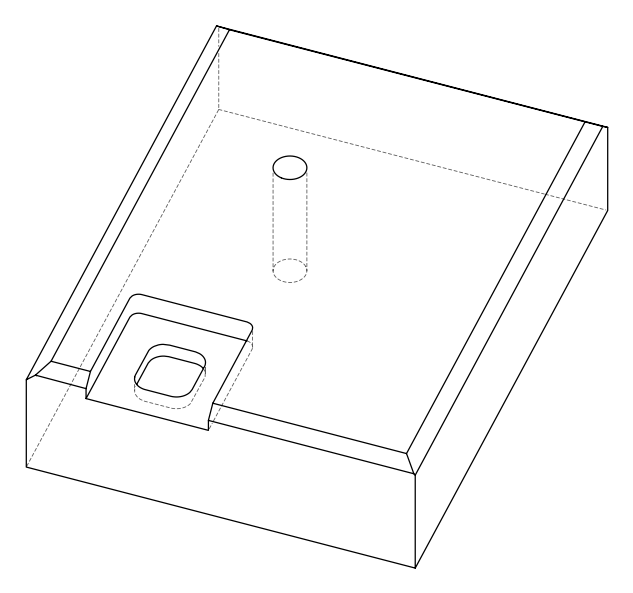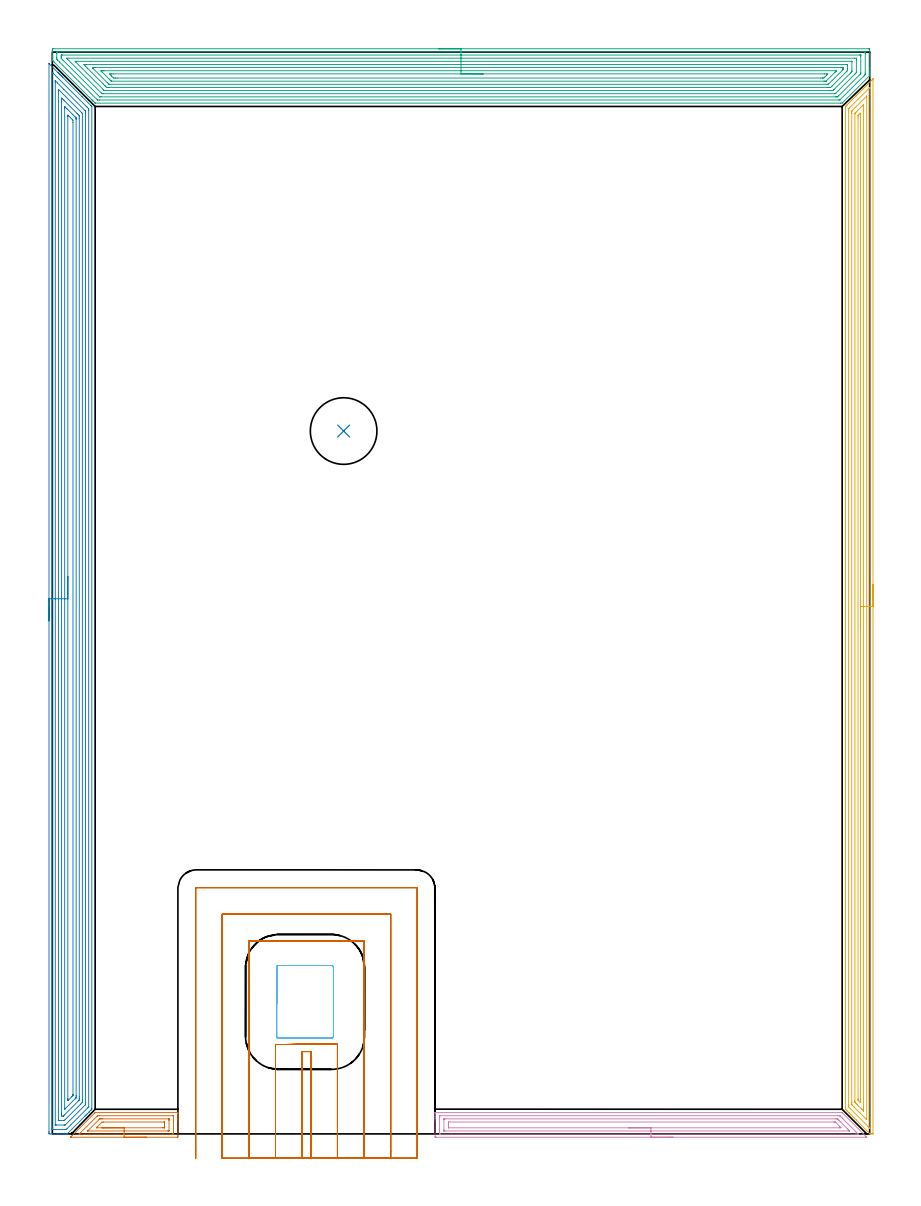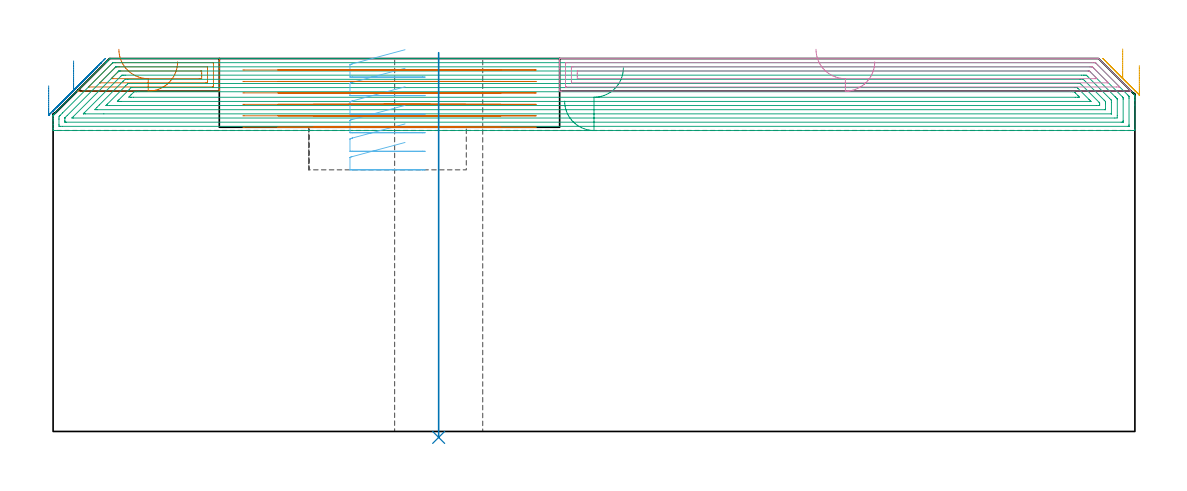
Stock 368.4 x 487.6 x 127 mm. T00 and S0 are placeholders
(PLAN: 8 operations, 3 tool changes, 101.3 min)
(1 AREA_MILL | FG_CHAMFER_SURFACE | UGT0205_001 | 1.65 min | 3718 mm3)
(2 AREA_MILL_1 | FG_CHAMFER_SURFACE_1 | UGT0205_001 | 26.67 min | 89667 mm3)
(3 AREA_MILL_2 | FG_CHAMFER_SURFACE_2 | UGT0205_001 | 26.14 min | 107588 mm3)
(4 AREA_MILL_3 | FG_CHAMFER_SURFACE_3 | UGT0205_001 | 6.33 min | 12395 mm3)
(5 AREA_MILL_4 | FG_CHAMFER_SURFACE_4 | UGT0205_001 | 18.8 min | 35399 mm3)
(6 MILL_RECTANGULAR_POCKET | POCKET_RECTANGULAR_STRAIGHT | UGT0201_006 | Follow Part, ap 7, ae 75% | 2.28 min | 116305 mm3)
(7 MILL_SLOT | SLOT_PARTIAL_RECTANGULAR | UGT0201_008 | Follow Part, ap 4, ae 75% | 18.86 min | 249462 mm3)
(8 INDEXABLE_INSERT_DRILL_THROUGH_HOLE_FROM_SOLID | STEP1HOLE | NXT0302_031 | 0.53 min | 89684 mm3)
(TOOL UGT0205_001 | Chamfer Mill 20 x 3 x 45 deg. | D20 FL50 Z2)
(TOOL UGT0201_006 | End Mill 28 mm | D28 FL25 Z2)
(TOOL UGT0201_008 | End Mill 16 mm | D16 FL32 Z4)
(TOOL NXT0302_031 | Index. Insert Drill 30mm [880-D3000L32-05] | D30 PA176 FL150 Z2)
(OP 1 AREA_MILL)
G17 G21 G94 G90
T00 M6
G54
G17 G0 G90 X42.4 Y-1.5 S1061 M3
G43 Z137. H0
Z125.9
G94 G1 X42.362 Z125.028 F250.
X42.248 Z124.164
X42.059 Z123.312
X41.797 Z122.48
X41.463 Z121.674
X41.06 Z120.9
X40.592 Z120.164
X40.06 Z119.472
X39.471 Z118.829
X38.828 Z118.24
X38.136 Z117.708
X37.4 Z117.24
X36.626 Z116.837
X35.82 Z116.503
X34.988 Z116.241
X34.136 Z116.052
X33.272 Z115.938
X32.4 Z115.9
X8.428 Y-1.499 Z115.901
X8.25 Y-1.496 Z115.904
X8.211 Y-1.492 Z115.906
X8.383 Y-1.316 Z116.08
X8.489 Y-1.21 Z116.188
X8.698 Y-1.002 Z116.398
X19.174 Y9.474 Z126.872
X19.306 Y9.598 Z126.987
X19.479 Y9.6 Z127.
X56.459
X56.59 Y9.597 Z126.988
X56.594 Y9.544 Z126.936
X56.6 Y9.201 Z126.6
Y8.639 Z126.038
Y8.074 Z125.469
Y6.898 Z124.295
Y6.286 Z123.679
Y-0.869 Z116.528
X56.598 Y-1.177 Z116.22
X56.59 Y-1.492 Z115.905
X56.276 Y-1.499 Z115.899
X32.4 Y-1.5 Z115.9
Y-0.086 Z117.314
X12.24 Y-0.085 Z117.315
X12.166 Y-0.084 Z117.316
X12.107 Y-0.081 Z117.319
X12.084 Y-0.079 Z117.321
X12.095 Y-0.066 Z117.334
X12.178 Y0.026 Z117.426
X12.263 Y0.113 Z117.513
X12.351 Y0.201 Z117.601
X20.225 Y8.074 Z125.474
X20.3 Y8.145 Z125.545
X20.328 Y8.167 Z125.567
X20.347 Y8.179 Z125.579
X20.37 Y8.18 Z125.58
X21.151 Y8.185 Z125.585
X21.261 Y8.186 Z125.586
X54.232 Y8.185 Z125.585
X54.342 Y8.183 Z125.583
X54.563 Y8.179 Z125.579
X54.591 Y8.172 Z125.572
X54.594 Y8.159 Z125.559
X54.597 Y8.127 Z125.527
X54.599 Y8.074 Z125.474
Y0.551 Z117.951
X54.593 Y0.026 Z117.426
X54.59 Y-0.065 Z117.335
X54.58 Y-0.079 Z117.321
X54.527 Y-0.082 Z117.318
X54.454 Y-0.084 Z117.316
X54.342 Y-0.086 Z117.314
X54.232
X32.4
Y1.328 Z118.728
X16.139 Y1.329 Z118.729
X16.055 Y1.33 Z118.73
X15.963 Y1.334 Z118.734
X15.947 Y1.336 Z118.736
X15.954 Y1.347 Z118.747
X15.983 Y1.38 Z118.78
X16.164 Y1.564 Z118.964
X21.074 Y6.474 Z123.874
X21.261 Y6.658 Z124.058
X21.37 Y6.759 Z124.159
X21.466 Y6.764 Z124.164
X21.672 Y6.768 Z124.168
X22.153 Y6.771 Z124.171
X22.56
X52.519
X52.561 Y6.77 Z124.17
X52.583 Y6.768 Z124.168
X52.588 Y6.766 Z124.166
X52.59 Y6.739 Z124.139
X52.598 Y6.437 Z123.837
X52.6 Y6.286 Z123.686
Y6.135 Z123.535
Y1.663 Z119.063
X52.598 Y1.512 Z118.912
X52.594 Y1.411 Z118.811
X52.59 Y1.337 Z118.737
X52.569 Y1.335 Z118.735
X52.449 Y1.332 Z118.732
X52.042 Y1.329 Z118.729
X32.4 Y1.328 Z118.728
Y2.743 Z120.143
X20.336
X19.98 Y2.747 Z120.147
X19.819 Y2.749 Z120.149
X19.852 Y2.791 Z120.191
X20.067 Y3.013 Z120.413
X20.285 Y3.235 Z120.635
X22.153 Y5.103 Z122.503
X22.299 Y5.244 Z122.644
X22.408 Y5.347 Z122.747
X23.078 Y5.357 Z122.757
X50.22
X50.425 Y5.356 Z122.756
X50.528 Y5.354 Z122.754
X50.577 Y5.35 Z122.75
X50.59 Y5.347 Z122.747
X50.6 Y4.497 Z121.897
Y3.67 Z121.07
Y3.603 Z121.003
X50.595 Y2.781 Z120.181
X50.591 Y2.754 Z120.154
X50.577 Y2.749 Z120.149
X50.526 Y2.747 Z120.147
X50.419 Y2.744 Z120.144
X50.205 Y2.743 Z120.143
X49.776
X32.4
X31.528 Z120.181
X30.664 Z120.295
X29.812 Z120.483
X28.98 Z120.746
X28.174 Z121.08
X27.4 Z121.482
X26.664 Z121.951
X25.972 Z122.482
X25.329 Z123.072
X24.74 Z123.715
X24.209 Z124.407
X23.74 Z125.143
X23.337 Z125.916
X23.003 Z126.722
X22.741 Z127.554
X22.552 Z128.406
X22.438 Z129.271
X22.4 Z130.143
G0 Z137.
M5
M2
(OP 2 AREA_MILL_1)
G17 G21 G94 G90
T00 M6
G54
G17 G0 G90 X-1.5 Y231.2 S1061 M3
G43 Z137. H0
Z117.7
G94 G1 Y231.238 Z116.828 F250.
Y231.352 Z115.963
Y231.541 Z115.112
Y231.803 Z114.28
Y232.137 Z113.474
Y232.54 Z112.7
Y233.008 Z111.964
Y233.54 Z111.272
Y234.129 Z110.629
Y234.772 Z110.039
Y235.464 Z109.508
Y236.2 Z109.04
Y236.974 Z108.637
Y237.78 Z108.303
Y238.612 Z108.041
Y239.464 Z107.852
Y240.328 Z107.738
Y241.2 Z107.7
Y482.365
X-1.494 Y482.383 Z107.704
X-1.468 Y482.365 Z107.73
X-1.377 Y482.277 Z107.822
X-1.346 Y482.246 Z107.853
X2.506 Y478.394 Z111.706
X2.71 Y478.191 Z111.908
X2.875 Y478.027 Z112.07
X3.035 Y477.866 Z112.233
X3.157 Y477.744 Z112.355
X3.315 Y477.588 Z112.51
X3.467 Y477.434 Z112.665
X3.604 Y477.297 Z112.802
X3.754 Y477.148 Z112.95
X3.899 Y477.002 Z113.097
X4.051 Y476.85 Z113.249
X4.194 Y476.708 Z113.39
X4.332 Y476.569 Z113.529
X4.498 Y476.403 Z113.696
X4.633 Y476.269 Z113.829
X4.764 Y476.137 Z113.962
X13.425 Y467.476 Z122.624
X17.466 Y463.435 Z126.664
X17.711 Y463.188 Z126.908
X17.796 Y463.095 Z126.99
X17.8 Y462.988 Z127.
Y11.363
X17.798 Y11.093 Z126.988
X17.4 Y10.699 Z126.599
X17.381 Y10.681 Z126.58
X16.574 Y9.873 Z125.771
X16.502 Y9.8 Z125.698
X16.303 Y9.603 Z125.503
X16.275 Y9.574 Z125.475
X15.623 Y8.921 Z124.819
X15.466 Y8.766 Z124.666
X15.38 Y8.68 Z124.58
X15.183 Y8.482 Z124.381
X15.083 Y8.382 Z124.281
X14.744 Y8.042 Z123.941
X14.63 Y7.929 Z123.829
X6.831 Y0.131 Z116.029
X6.711 Y0.01 Z115.904
X6.654 Y0.003 Z115.846
X6.469 Y0. Z115.669
X5.797 Z114.997
X5.073 Z114.268
X3.832 Z113.029
X2.436 Z111.631
X-1.068 Z108.129
X-1.492 Y0.01 Z107.705
X-1.496 Y0.21 Z107.703
X-1.499 Y0.631 Z107.701
X-1.5 Y1.058 Z107.7
Y241.2
X-0.086 Z109.114
X-0.085 Y478.073 Z109.115
X-0.079 Y478.509 Z109.121
X-0.047 Y478.485 Z109.153
X0.002 Y478.441 Z109.202
X0.258 Y478.191 Z109.458
X15.623 Y462.827 Z124.823
X16.351 Y462.094 Z125.551
X16.375 Y462.064 Z125.575
X16.379 Y462.043 Z125.579
X16.382 Y461.997 Z125.582
X16.385 Y461.9 Z125.585
X16.386 Y461.706 Z125.586
Y461.318
X16.385 Y12.376 Z125.585
X16.384 Y12.257 Z125.584
X16.381 Y12.161 Z125.581
X16.379 Y12.141 Z125.579
X16.363 Y12.121 Z125.563
X16.327 Y12.08 Z125.527
X16.209 Y11.96 Z125.409
X16.061 Y11.811 Z125.261
X6.67 Y2.42 Z115.87
X6.304 Y2.063 Z115.504
X6.255 Y2.016 Z115.455
X6.158 Y2.01 Z115.358
X5.952 Y2.006 Z115.152
X5.485 Y2.001 Z114.685
X0.211 Y2. Z109.411
X-0.001 Y2.003 Z109.199
X-0.036 Y2.005 Z109.164
X-0.07 Y2.009 Z109.13
X-0.079 Y2.053 Z109.121
X-0.084 Y2.3 Z109.116
X-0.085 Y2.42 Z109.115
X-0.086 Y3.196 Z109.114
Y241.2
X1.328 Z110.528
X1.329 Y473.952 Z110.529
X1.331 Y474.614 Z110.531
X1.332 Y474.651 Z110.532
Y474.653
X1.381 Y474.614 Z110.581
X1.556 Y474.443 Z110.756
X2.281 Y473.72 Z111.481
X5.177 Y470.824 Z114.377
X14.801 Y461.2 Z124.001
X14.86 Y461.136 Z124.06
X14.965 Y461.02 Z124.165
X14.967 Y460.973 Z124.167
X14.971 Y460.305 Z124.171
Y460.073
Y13.317
X14.97 Y13.235 Z124.17
X14.967 Y13.194 Z124.167
X14.965 Y13.178 Z124.165
X14.947 Y13.152 Z124.147
X14.847 Y13.047 Z124.047
X5.98 Y4.18 Z115.18
X5.952 Y4.155 Z115.152
X5.782 Y4.01 Z114.982
X5.615 Y4.006 Z114.815
X5.277 Y4.001 Z114.477
X1.761 Z110.961
X1.556 Y4.004 Z110.756
X1.352 Y4.01 Z110.552
X1.334 Y4.013 Z110.534
X1.333 Y4.029 Z110.533
X1.33 Y4.07 Z110.53
X1.329 Y4.131 Z110.529
X1.328 Y4.209 Z110.528
Y241.2
X2.743 Z111.943
Y469.83
X2.744 Y470.143 Z111.944
X2.747 Y470.72 Z111.947
X2.749 Y470.789 Z111.949
X3.315 Y470.237 Z112.515
X13.245 Y460.305 Z122.445
X13.513 Y460.029 Z122.713
X13.547 Y459.992 Z122.747
X13.551 Y459.976 Z122.751
X13.554 Y459.941 Z122.754
X13.556 Y459.869 Z122.756
X13.557 Y15.253 Z122.757
X13.556 Y14.94 Z122.756
X13.551 Y14.365 Z122.751
X13.548 Y14.209 Z122.748
X13.394 Y14.046 Z122.594
X12.746 Y13.395 Z121.946
X5.652 Y6.302 Z114.852
X5.457 Y6.111 Z114.657
X5.385 Y6.044 Z114.585
X5.345 Y6.01 Z114.545
X5.292 Y6.007 Z114.492
X5.073 Y6. Z114.273
X3.315 Z112.515
X2.877 Y6.005 Z112.077
X2.769 Y6.009 Z111.969
X2.749 Y6.012 Z111.949
X2.747 Y6.028 Z111.947
X2.745 Y6.066 Z111.945
X2.743 Y6.149 Z111.943
Y241.2
X4.157 Z113.357
Y465.671
X4.159 Y466.565 Z113.359
X4.161 Y466.599 Z113.361
X4.194 Y466.896 Z113.394
X4.533 Y466.565 Z113.733
X5.073 Y466.029 Z114.273
X5.431 Y465.671 Z114.631
X11.227 Y459.875 Z120.427
X11.688 Y459.411 Z120.888
X12.106 Y458.984 Z121.306
X12.14 Y458.517 Z121.34
X12.142 Y458.48 Z121.342
X12.143 Y457.622 Z121.343
Y16.729
X12.142 Y15.835 Z121.342
X12.141 Y15.799 Z121.341
X12.106 Y15.216 Z121.306
X11.973 Y15.076 Z121.173
X11.842 Y14.94 Z121.042
X5.325 Y8.423 Z114.525
X5.073 Y8.173 Z114.273
X4.944 Y8.05 Z114.144
X4.907 Y8.017 Z114.107
X4.854 Y8.008 Z114.054
X4.194 Y8.01 Z113.394
X4.159 Y8.68 Z113.359
X4.158 Y8.717 Z113.358
X4.157 Y9.574 Z113.357
Y13.194
Y241.2
X5.571 Z114.771
Y462.094
X5.572 Y462.48 Z114.772
X5.577 Y462.988 Z114.777
X5.578 Y463.048 Z114.778
X5.653 Y462.988 Z114.853
X5.952 Y462.697 Z115.152
X6.559 Y462.094 Z115.759
X6.831 Y461.821 Z116.031
X9.242 Y459.411 Z118.442
X10.136 Y458.517 Z119.336
X10.348 Y458.303 Z119.548
X10.683 Y457.96 Z119.883
X10.722 Y457.918 Z119.922
X10.725 Y457.854 Z119.925
X10.727 Y457.751 Z119.927
X10.728 Y457.622 Z119.928
X10.729 Y457.235 Z119.929
Y17.236
X10.727 Y16.729 Z119.927
X10.724 Y16.346 Z119.924
X10.722 Y16.29 Z119.922
X10.697 Y16.257 Z119.897
X10.62 Y16.175 Z119.82
X10.348 Y15.896 Z119.548
X10.318 Y15.865 Z119.518
X5.815 Y11.363 Z115.015
X5.72 Y11.27 Z114.92
X5.608 Y11.164 Z114.808
X5.578 Y11.138 Z114.778
X5.576 Y11.161 Z114.776
X5.573 Y11.222 Z114.773
X5.571 Y11.295 Z114.771
Y11.363
Y241.2
X6.985 Z116.185
X6.986 Y458.517 Z116.186
X6.991 Y459.138 Z116.191
X6.992 Y459.194 Z116.192
X7.073 Y459.118 Z116.273
X7.274 Y458.923 Z116.474
X7.686 Y458.517 Z116.886
X9.097 Y457.106 Z118.297
X9.308 Y456.892 Z118.508
X9.314 Y455.834 Z118.514
Y17.78
Y17.623
X9.311 Y17.439 Z118.511
X9.308 Y17.348 Z118.508
X9.301 Y17.31 Z118.501
X9.273 Y17.28 Z118.473
X9.101 Y17.102 Z118.301
X8.732 Y16.729 Z117.932
X7.215 Y15.214 Z116.415
X7.074 Y15.078 Z116.274
X7.014 Y15.023 Z116.214
X6.992 Y15.006 Z116.192
X6.99 Y15.055 Z116.19
X6.988 Y15.206 Z116.188
X6.985 Y15.678 Z116.185
Y15.835
Y241.2
Y242.072 Z116.223
Y242.936 Z116.337
Y243.788 Z116.526
Y244.62 Z116.788
Y245.426 Z117.122
Y246.2 Z117.525
Y246.936 Z117.994
Y247.628 Z118.525
Y248.271 Z119.114
Y248.86 Z119.757
Y249.392 Z120.449
Y249.86 Z121.185
Y250.263 Z121.959
Y250.597 Z122.765
Y250.859 Z123.597
Y251.048 Z124.449
Y251.162 Z125.314
Y251.2 Z126.185
G0 Z137.
M5
M2
(OP 3 AREA_MILL_2)
G17 G21 G94 G90
T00 M6
G54
G17 G0 G90 X174.2 Y489.1 S1061 M3
G43 Z137. H0
Z112.5
G94 G1 X174.238 Z111.628 F250.
X174.352 Z110.764
X174.541 Z109.912
X174.803 Z109.08
X175.137 Z108.274
X175.54 Z107.5
X176.008 Z106.764
X176.54 Z106.072
X177.129 Z105.429
X177.772 Z104.84
X178.464 Z104.308
X179.2 Z103.84
X179.974 Z103.437
X180.78 Z103.103
X181.612 Z102.841
X182.464 Z102.652
X183.328 Z102.538
X184.2 Z102.5
X367.782
X368.051 Y489.097 Z102.502
X368.39 Y489.092 Z102.506
X368.4 Y488.748 Z102.849
Y480.426 Z111.169
Y478.981 Z112.616
Y478.638 Z112.957
Y477.952 Z113.647
Y477.536 Z114.064
X368.399 Y477.241 Z114.354
X368.39 Y476.99 Z114.607
X368.309 Y476.908 Z114.69
X368.251 Y476.85 Z114.749
X356.169 Y464.768 Z126.831
X356.007 Y464.604 Z126.989
X355.276 Y464.6 Z127.
X19.378
X19.305 Y464.605 Z126.991
X19.255 Y464.647 Z126.951
X19.082 Y464.818 Z126.782
X18.485 Y465.415 Z126.185
X18.373 Y465.526 Z126.07
X18.263 Y465.636 Z125.963
X18.187 Y465.713 Z125.887
X18.075 Y465.824 Z125.772
X17.965 Y465.935 Z125.665
X17.889 Y466.011 Z125.589
X17.776 Y466.122 Z125.474
X0.79 Y483.108 Z108.488
X0.419 Y483.481 Z108.119
X0.271 Y483.629 Z107.971
X0.022 Y483.88 Z107.718
X0.002 Y483.909 Z107.688
X0. Y484.002 Z107.596
Y484.036 Z107.563
Y484.271 Z107.329
Y485.105 Z106.495
Y485.79 Z105.805
Y487.027 Z104.57
X0.001 Y488.472 Z103.123
X0.004 Y489.087 Z102.509
X0.007 Y489.091 Z102.505
X0.618 Y489.1 Z102.5
X184.2
Y487.686 Z103.914
X366.103 Y487.685 Z103.915
X366.317 Y487.682 Z103.918
X366.377 Y487.679 Z103.921
X366.392 Y487.676 Z103.924
X366.394 Y487.671 Z103.929
X366.398 Y487.636 Z103.964
X366.399 Y487.578 Z104.022
X366.4 Y487.174 Z104.426
X366.399 Y478.148 Z113.452
X366.395 Y477.744 Z113.856
X366.39 Y477.542 Z114.058
X366.385 Y477.447 Z114.153
X366.34 Y477.399 Z114.201
X365.995 Y477.046 Z114.554
X355.173 Y466.224 Z125.376
X355.067 Y466.122 Z125.478
X354.988 Y466.05 Z125.55
X354.95 Y466.021 Z125.579
X354.489 Y466.014 Z125.586
X21.165 Y466.015 Z125.585
X20.374 Y466.019 Z125.581
X20.356 Y466.021 Z125.579
X20.322 Y466.04 Z125.56
X20.271 Y466.081 Z125.519
X20.229 Y466.122 Z125.478
X3.241 Y483.108 Z108.492
X2.405 Y483.947 Z107.653
X2.354 Y484.002 Z107.598
X2.01 Y484.397 Z107.203
X2.004 Y484.896 Z106.704
X2.001 Y485.3 Z106.3
Y487.088 Z104.512
X2.008 Y487.578 Z104.022
X2.01 Y487.673 Z103.927
X2.19 Y487.681 Z103.919
X2.299 Y487.684 Z103.916
X2.405 Y487.685 Z103.915
X3.191 Y487.686 Z103.914
X184.2
Y486.272 Z105.328
X363.728 Y486.271 Z105.329
X364.209 Y486.269 Z105.331
X364.368 Y486.266 Z105.334
X364.387 Y486.265 Z105.335
X364.392 Y486.211 Z105.389
X364.397 Y486.109 Z105.491
X364.399 Y485.982 Z105.618
X364.4 Y485.79 Z105.81
X364.399 Y478.447 Z113.153
X364.394 Y478.095 Z113.505
X364.39 Y477.922 Z113.678
X364.242 Y477.744 Z113.856
X364.226 Y477.726 Z113.874
X354.382 Y467.881 Z123.719
X353.944 Y467.454 Z124.146
X353.906 Y467.435 Z124.165
X353.849 Y467.433 Z124.167
X353.729 Y467.43 Z124.17
X353.489 Y467.429 Z124.171
X353.076
X22.058
X21.644 Y467.43 Z124.17
X21.406 Y467.434 Z124.166
X21.38 Y467.435 Z124.165
X21.337 Y467.473 Z124.127
X21.259 Y467.544 Z124.056
X21.165 Y467.635 Z123.965
X4.797 Y484.002 Z107.598
X4.191 Y484.61 Z106.99
X4.054 Y484.755 Z106.845
X4.021 Y484.791 Z106.809
X4.01 Y484.833 Z106.767
X4.006 Y484.896 Z106.704
X4.001 Y485.087 Z106.513
Y485.79 Z105.81
X4.002 Y485.98 Z105.62
X4.01 Y486.173 Z105.427
X4.02 Y486.265 Z105.335
X4.072 Y486.267 Z105.333
X4.191 Y486.269 Z105.331
X4.604 Y486.271 Z105.329
X184.2 Y486.272 Z105.328
Y484.857 Z106.743
X361.568
X362.375 Y484.85 Z106.75
X362.4 Y484.025 Z107.575
Y484.002 Z107.598
Y478.616 Z112.984
X362.39 Y478.399 Z113.201
X362.375 Y478.335 Z113.265
X362.237 Y478.192 Z113.408
X362.061 Y478.012 Z113.588
X361.795 Y477.744 Z113.856
X361.662 Y477.611 Z113.989
X353.171 Y469.121 Z122.479
X352.976 Y468.93 Z122.67
X352.902 Y468.863 Z122.737
X352.884 Y468.849 Z122.751
X352.861 Y468.847 Z122.753
X352.809 Y468.845 Z122.755
X352.595 Y468.843 Z122.757
X352.556
X22.913
X22.486 Y468.846 Z122.754
X22.433 Y468.848 Z122.752
X22.411 Y468.85 Z122.75
X22.368 Y468.889 Z122.711
X22.229 Y469.023 Z122.577
X22.058 Y469.191 Z122.409
X6.871 Y484.378 Z107.222
X6.525 Y484.728 Z106.872
X6.465 Y484.791 Z106.809
X6.411 Y484.85 Z106.75
X6.91 Y484.857 Z106.743
X184.2
Y483.443 Z108.157
X360.301
X360.373 Y483.441 Z108.159
X360.385 Y483.439 Z108.161
X360.39 Y483.436 Z108.164
X360.394 Y483.421 Z108.179
X360.399 Y483.345 Z108.255
Y479.532 Z112.068
X360.395 Y478.878 Z112.722
X360.39 Y478.816 Z112.784
X360.363 Y478.773 Z112.827
X360.233 Y478.638 Z112.962
X359.742 Y478.141 Z113.459
X352.394 Y470.793 Z120.807
X352.192 Y470.592 Z121.008
X351.944 Y470.35 Z121.25
X351.861 Y470.271 Z121.329
X351.702 Y470.264 Z121.336
X351.141 Y470.259 Z121.341
X350.809 Y470.258 Z121.342
X350.25 Y470.257 Z121.343
X24.738
X24.178 Y470.258 Z121.342
X23.845 Y470.26 Z121.34
X23.511 Y470.264 Z121.336
X23.435 Y470.275 Z121.325
X23.388 Y470.318 Z121.282
X23.293 Y470.408 Z121.192
X23.107 Y470.592 Z121.008
X22.952 Y470.747 Z120.853
X10.591 Y483.108 Z108.492
X10.445 Y483.256 Z108.344
X10.283 Y483.427 Z108.173
X10.317 Y483.436 Z108.164
X10.445 Y483.438 Z108.162
X11.004 Y483.442 Z108.158
X17.281 Y483.443 Z108.157
X184.2
Y482.029 Z109.571
X358.141
X358.324 Y482.027 Z109.573
X358.369 Y482.025 Z109.575
X358.386 Y482.022 Z109.578
X358.39 Y482.013 Z109.587
X358.394 Y481.97 Z109.63
X358.399 Y481.77 Z109.83
X358.4 Y479.981 Z111.619
X358.397 Y479.532 Z112.068
X358.392 Y479.31 Z112.29
X358.39 Y479.256 Z112.344
X358.364 Y479.223 Z112.377
X358.317 Y479.171 Z112.429
X357.955 Y478.803 Z112.797
X351.531 Y472.38 Z119.22
X351.165 Y472.023 Z119.577
X350.809 Y471.678 Z119.922
X350.619 Y471.676 Z119.924
X349.915 Y471.672 Z119.928
X349.73 Y471.671 Z119.929
X25.446 Y471.672 Z119.928
X24.738 Y471.676 Z119.924
X24.546 Y471.678 Z119.922
X23.845 Y472.308 Z119.292
X23.77 Y472.38 Z119.22
X22.952 Y473.196 Z118.404
X15.722 Y480.426 Z111.174
X14.911 Y481.239 Z110.361
X14.836 Y481.32 Z110.28
X14.21 Y482.022 Z109.578
X14.911 Y482.027 Z109.573
X15.097 Y482.028 Z109.572
X184.2 Y482.029 Z109.571
Y480.615 Z110.985
X355.275
X355.981 Y480.614 Z110.986
X356.169 Y480.611 Z110.989
X356.355 Y480.608 Z110.992
X356.391 Y480.601 Z110.999
X356.394 Y480.565 Z111.035
X356.398 Y480.503 Z111.097
X356.399 Y480.426 Z111.174
Y480.195 Z111.405
X356.394 Y479.863 Z111.737
X356.39 Y479.7 Z111.9
X356.233 Y479.532 Z112.068
X356.202 Y479.499 Z112.101
X349.915 Y473.213 Z118.387
X349.815 Y473.124 Z118.476
X349.778 Y473.092 Z118.508
X349.738 Y473.091 Z118.509
X349.563 Y473.088 Z118.512
X349.21 Y473.086 Z118.514
X349.022 Y473.085 Z118.515
X25.819 Y473.086 Z118.514
X25.632 Y473.088 Z118.512
X25.569 Y473.09 Z118.51
X25.524 Y473.093 Z118.507
X25.487 Y473.126 Z118.474
X25.331 Y473.274 Z118.326
X24.738 Y473.859 Z117.741
X18.485 Y480.113 Z111.487
X18.174 Y480.426 Z111.174
X18.071 Y480.533 Z111.067
X18.002 Y480.608 Z110.992
X18.108 Y480.61 Z110.99
X18.298 Y480.614 Z110.986
X18.485
X19.19 Y480.615 Z110.985
X184.2
Y479.2 Z112.4
X353.157
X353.344 Y479.198 Z112.402
X353.412 Y479.196 Z112.404
X353.434 Y479.195 Z112.405
X353.379 Y479.136 Z112.464
X353.185 Y478.936 Z112.664
X352.891 Y478.638 Z112.962
X352.743 Y478.49 Z113.11
X349.022 Y474.77 Z116.83
X348.816 Y474.571 Z117.029
X348.759 Y474.518 Z117.082
X348.684 Y474.506 Z117.094
X348.129 Y474.502 Z117.098
X347.797 Y474.5 Z117.1
X26.806
X26.665 Y474.501 Z117.099
X26.596 Y474.504 Z117.096
X26.564 Y474.506 Z117.094
X26.525 Y474.531 Z117.069
X25.987 Y475.062 Z116.538
X25.632 Y475.415 Z116.185
X22.41 Y478.638 Z112.962
X22.058 Y478.992 Z112.608
X21.869 Y479.19 Z112.41
X22.058 Y479.194 Z112.406
X22.392 Y479.198 Z112.402
X22.952 Y479.2 Z112.4
X23.283
X184.2
Y477.786 Z113.814
X348.086
X348.982 Y477.784 Z113.816
X349.022 Y477.782 Z113.818
X349.536 Y477.744 Z113.856
X349.282 Y477.484 Z114.116
X349.022 Y477.219 Z114.381
X348.129 Y476.326 Z115.274
X347.942 Y476.143 Z115.457
X347.748 Y475.956 Z115.644
X347.274 Y475.917 Z115.683
X347.235 Y475.916 Z115.684
X346.384 Y475.914 Z115.686
X29.247
X28.352 Y475.915 Z115.685
X28.312 Y475.917 Z115.683
X27.552 Y475.956 Z115.644
X27.418 Y476.083 Z115.517
X26.647 Y476.85 Z114.75
X26.525 Y476.972 Z114.628
X25.764 Y477.744 Z113.856
X26.485 Y477.784 Z113.816
X26.525 Y477.785 Z113.815
X27.418 Y477.786 Z113.814
X184.2
X185.072 Z113.852
X185.937 Z113.966
X186.788 Z114.154
X187.62 Z114.417
X188.426 Z114.751
X189.2 Z115.153
X189.936 Z115.622
X190.628 Z116.153
X191.271 Z116.743
X191.86 Z117.386
X192.392 Z118.078
X192.86 Z118.814
X193.263 Z119.588
X193.597 Z120.394
X193.859 Z121.226
X194.048 Z122.077
X194.162 Z122.942
X194.2 Z123.814
G0 Z137.
M5
M2
(OP 4 AREA_MILL_3)
G17 G21 G94 G90
T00 M6
G54
G17 G0 G90 X279.8 Y-1.5 S1061 M3
G43 Z137. H0
Z125.9
G94 G1 X279.762 Z125.028 F250.
X279.648 Z124.163
X279.459 Z123.312
X279.197 Z122.48
X278.863 Z121.674
X278.46 Z120.9
X277.992 Z120.164
X277.461 Z119.472
X276.871 Z118.829
X276.228 Z118.24
X275.536 Z117.708
X274.8 Z117.24
X274.026 Z116.837
X273.22 Z116.503
X272.388 Z116.241
X271.537 Z116.052
X270.672 Z115.938
X269.8 Z115.9
X173.09
X172.825 Y-1.497 Z115.902
X172.51 Y-1.491 Z115.906
X172.5 Y-1.171 Z116.226
Y6.286 Z123.679
Y6.891 Z124.288
Y7.18 Z124.576
Y7.785 Z125.181
Y8.074 Z125.469
Y8.653 Z126.052
Y9.191 Z126.591
X172.501 Y9.541 Z126.932
X172.503 Y9.556 Z126.948
X172.51 Y9.597 Z126.988
X172.644 Y9.6 Z127.
X355.814
X355.994 Y9.598 Z126.987
X356.132 Y9.468 Z126.867
X366.807 Y-1.207 Z116.191
X366.917 Y-1.316 Z116.08
X367.089 Y-1.492 Z115.906
X367.047 Y-1.496 Z115.904
X366.868 Y-1.5 Z115.9
X366.807
X269.8
Y-0.086 Z117.314
X174.873 Y-0.085 Z117.315
X174.762 Y-0.084 Z117.316
X174.541 Y-0.079 Z117.321
X174.509 Y-0.073 Z117.327
X174.506 Y-0.06 Z117.34
X174.503 Y-0.028 Z117.372
X174.501 Y0.026 Z117.426
Y7.553 Z124.953
X174.508 Y8.074 Z125.474
X174.51 Y8.165 Z125.565
X174.523 Y8.179 Z125.579
X174.577 Y8.182 Z125.582
X174.651 Y8.184 Z125.584
X174.762 Y8.185 Z125.585
X174.873 Y8.186 Z125.586
X354.032
X354.814 Y8.183 Z125.583
X354.923 Y8.181 Z125.581
X354.955 Y8.179 Z125.579
X354.992 Y8.147 Z125.547
X355.071 Y8.074 Z125.474
X355.814 Y7.336 Z124.736
X355.971 Y7.18 Z124.58
X362.945 Y0.205 Z117.605
X363.122 Y0.026 Z117.426
X363.18 Y-0.037 Z117.363
X363.215 Y-0.077 Z117.323
X363.166 Y-0.08 Z117.32
X363.054 Y-0.084 Z117.316
X362.945 Y-0.085 Z117.315
X362.165 Y-0.086 Z117.314
X269.8
Y1.328 Z118.728
X176.586 Y1.329 Z118.729
X176.544 Y1.33 Z118.73
X176.521 Y1.332 Z118.732
X176.515 Y1.334 Z118.734
X176.51 Y1.348 Z118.748
X176.503 Y1.658 Z119.058
X176.501 Y1.814 Z119.214
X176.5 Y6.441 Z123.841
X176.504 Y6.597 Z123.997
X176.509 Y6.701 Z124.101
X176.514 Y6.765 Z124.165
X176.535 Y6.766 Z124.166
X176.655 Y6.769 Z124.169
X177.063 Y6.771 Z124.171
X353.14
X353.549 Y6.77 Z124.17
X353.789 Y6.767 Z124.167
X353.906 Y6.764 Z124.164
X354.032 Y6.659 Z124.059
X354.411 Y6.286 Z123.686
X354.923 Y5.778 Z123.178
X355.31 Y5.391 Z122.791
X358.488 Y2.213 Z119.613
X358.886 Y1.814 Z119.214
X359.285 Y1.411 Z118.811
X359.336 Y1.357 Z118.757
X359.355 Y1.334 Z118.734
X359.347 Y1.333 Z118.733
X359.263 Y1.33 Z118.73
X359.134 Y1.329 Z118.729
X358.972 Y1.328 Z118.728
X269.8
Y2.743 Z120.143
X178.679
X178.577 Y2.745 Z120.145
X178.527 Y2.747 Z120.147
X178.51 Y2.749 Z120.149
X178.5 Y3.603 Z121.003
Y4.435 Z121.835
Y4.497 Z121.897
X178.505 Y5.324 Z122.724
X178.51 Y5.349 Z122.749
X178.527 Y5.352 Z122.752
X178.579 Y5.355 Z122.755
X178.686 Y5.356 Z122.756
X352.283 Y5.357 Z122.757
X352.712 Y5.356 Z122.756
X352.818 Y5.353 Z122.753
X352.87 Y5.35 Z122.75
X352.895 Y5.345 Z122.745
X352.93 Y5.312 Z122.712
X353.14 Y5.109 Z122.509
X354.923 Y3.328 Z120.728
X355.38 Y2.863 Z120.263
X355.479 Y2.761 Z120.161
X355.322 Y2.75 Z120.15
X354.923 Y2.743 Z120.143
X354.889
X269.8
X268.929 Z120.181
X268.064 Z120.295
X267.212 Z120.483
X266.38 Z120.746
X265.574 Z121.08
X264.8 Z121.482
X264.064 Z121.951
X263.372 Z122.482
X262.729 Z123.072
X262.14 Z123.715
X261.609 Z124.407
X261.14 Z125.143
X260.737 Z125.916
X260.403 Z126.722
X260.141 Z127.554
X259.952 Z128.406
X259.838 Z129.271
X259.8 Z130.143
G0 Z137.
M5
M2
(OP 5 AREA_MILL_4)
G17 G21 G94 G90
T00 M6
G54
G17 G0 G90 X369.9 Y247.75 S1061 M3
G43 Z137. H0
Z124.6
G94 G1 Y247.712 Z123.728 F250.
Y247.598 Z122.864
Y247.409 Z122.012
Y247.147 Z121.18
Y246.813 Z120.374
Y246.41 Z119.6
Y245.942 Z118.864
Y245.41 Z118.172
Y244.821 Z117.529
Y244.178 Z116.94
Y243.486 Z116.408
Y242.75 Z115.94
Y241.976 Z115.537
Y241.17 Z115.203
Y240.338 Z114.941
Y239.486 Z114.752
Y238.622 Z114.638
Y237.75 Z114.6
Y0.169
X369.897 Y0.062 Z114.603
X369.893 Y0.01 Z114.606
X369.651 Y0. Z114.849
X369.22 Z115.279
X368.885 Y0.001 Z115.608
X368.595 Y0.01 Z115.902
X368.553 Y0.048 Z115.945
X368.43 Y0.169 Z116.069
X362.516 Y6.084 Z121.984
X362.376 Y6.222 Z122.121
X362.327 Y6.272 Z122.171
X361.664 Y6.936 Z122.836
X361.494 Y7.104 Z123.003
X360.812 Y7.788 Z123.688
X360.612 Y7.987 Z123.885
X359.961 Y8.639 Z124.539
X359.729 Y8.869 Z124.767
X359.109 Y9.49 Z125.39
X359.053 Y9.547 Z125.447
X358.847 Y9.751 Z125.649
X358.258 Y10.342 Z126.242
X357.646 Y10.953 Z126.851
X357.505 Y11.095 Z126.991
X357.5 Y11.333 Z127.
Y462.827
X357.505 Y463.096 Z126.99
X357.515 Y463.117 Z126.98
X357.672 Y463.273 Z126.825
X357.814 Y463.415 Z126.684
X357.965 Y463.567 Z126.531
X358.119 Y463.72 Z126.379
X358.25 Y463.851 Z126.248
X358.406 Y464.008 Z126.089
X358.9 Y464.501 Z125.599
X359.161 Y464.762 Z125.337
X359.288 Y464.89 Z125.208
X359.649 Y465.249 Z124.851
X359.816 Y465.416 Z124.684
X360.054 Y465.655 Z124.444
X360.17 Y465.772 Z124.326
X360.5 Y466.101 Z123.999
X360.731 Y466.331 Z123.768
X360.947 Y466.548 Z123.551
X361.053 Y466.655 Z123.443
X361.494 Y467.094 Z123.005
X361.935 Y467.537 Z122.561
X362.139 Y467.739 Z122.36
X362.203 Y467.804 Z122.296
X362.818 Y468.419 Z121.679
X363.055 Y468.655 Z121.445
X363.7 Y469.302 Z120.796
X363.906 Y469.506 Z120.594
X364.582 Y470.184 Z119.914
X364.758 Y470.358 Z119.742
X364.819 Y470.419 Z119.681
X365.465 Y471.066 Z119.032
X365.61 Y471.21 Z118.89
X365.712 Y471.312 Z118.788
X365.906 Y471.507 Z118.592
X366.008 Y471.61 Z118.489
X366.347 Y471.948 Z118.15
X366.461 Y472.061 Z118.039
X366.605 Y472.205 Z117.895
X366.788 Y472.39 Z117.709
X366.901 Y472.503 Z117.596
X367.498 Y473.098 Z117.001
X367.671 Y473.272 Z116.826
X368.391 Y473.991 Z116.108
X368.553 Y474.155 Z115.944
X369.284 Y474.885 Z115.215
X369.436 Y475.037 Z115.061
X369.88 Y475.48 Z114.62
X369.886 Y475.487 Z114.613
X369.898 Y475.496 Z114.601
X369.899 Y475.495 Z114.6
X369.9 Y237.75
X368.486 Z116.014
Y2.729
X368.484 Y2.635 Z116.016
X368.482 Y2.589 Z116.018
X368.48 Y2.581 Z116.02
X368.467 Y2.592 Z116.033
X367.755 Y3.295 Z116.745
X367.671 Y3.379 Z116.829
X359.716 Y11.333 Z124.784
X358.921 Y12.151 Z125.579
X358.92 Y12.226 Z125.58
X358.914 Y13.051 Z125.586
Y13.12
Y461.487
X358.916 Y461.9 Z125.584
X358.918 Y462.002 Z125.582
X358.921 Y462.05 Z125.579
X358.942 Y462.081 Z125.558
X359.04 Y462.185 Z125.46
X359.23 Y462.38 Z125.27
X368.359 Y471.509 Z116.141
X368.45 Y471.597 Z116.05
X368.465 Y471.61 Z116.035
X368.475 Y471.616 Z116.025
X368.479 Y471.595 Z116.021
X368.485 Y471.381 Z116.015
X368.486 Y471.312 Z116.014
Y471.21
Y237.75
X367.072 Z117.428
X367.071 Y6.581 Z117.429
X367.07 Y6.485 Z117.43
X367.068 Y6.452 Z117.432
X367.067 Y6.447 Z117.433
X367.045 Y6.465 Z117.455
X366.943 Y6.56 Z117.557
X366.788 Y6.711 Z117.712
X361.273 Y12.226 Z123.227
X360.612 Y12.895 Z123.888
X360.394 Y13.12 Z124.106
X360.335 Y13.196 Z124.165
X360.333 Y13.263 Z124.167
X360.331 Y13.404 Z124.169
X360.329 Y14.013 Z124.171
Y14.299
Y459.987
X360.33 Y460.594 Z124.17
X360.332 Y460.877 Z124.168
X360.336 Y460.975 Z124.164
X360.344 Y461.033 Z124.156
X360.378 Y461.069 Z124.122
X360.612 Y461.311 Z123.888
X367.04 Y467.739 Z117.46
X367.052 Y467.748 Z117.448
X367.061 Y467.753 Z117.439
X367.064 Y467.739 Z117.436
X367.069 Y467.557 Z117.431
X367.071 Y467.453 Z117.429
X367.072 Y237.75 Z117.428
X365.657 Z118.843
Y11.333
X365.656 Y10.693 Z118.844
X365.653 Y10.44 Z118.847
X365.65 Y10.339 Z118.85
X365.647 Y10.313 Z118.853
X365.628 Y10.33 Z118.872
X365.511 Y10.44 Z118.989
X365.024 Y10.925 Z119.476
X364.615 Y11.333 Z119.885
X362.829 Y13.12 Z121.671
X362.376 Y13.573 Z122.124
X361.939 Y14.013 Z122.561
X361.791 Y14.17 Z122.709
X361.749 Y14.218 Z122.751
X361.747 Y14.254 Z122.753
X361.745 Y14.334 Z122.755
X361.743 Y14.654 Z122.757
Y14.906
Y459.701
X361.745 Y459.861 Z122.755
X361.747 Y459.941 Z122.753
X361.749 Y459.977 Z122.751
X361.766 Y460.005 Z122.734
X361.919 Y460.163 Z122.581
X362.343 Y460.594 Z122.157
X365.022 Y463.273 Z119.478
X365.467 Y463.718 Z119.033
X365.534 Y463.783 Z118.966
X365.621 Y463.863 Z118.879
X365.649 Y463.888 Z118.851
X365.652 Y463.843 Z118.848
X365.654 Y463.773 Z118.846
X365.657 Y463.526 Z118.843
Y237.75
X364.243 Z120.257
Y14.803
X364.241 Y14.7 Z120.259
X364.236 Y14.494 Z120.264
X364.226 Y14.184 Z120.274
X364.141 Y14.265 Z120.359
X363.493 Y14.906 Z121.007
X363.259 Y15.143 Z121.241
X363.181 Y15.227 Z121.319
X363.164 Y15.247 Z121.336
X363.161 Y15.352 Z121.339
X363.159 Y15.49 Z121.341
X363.157 Y15.902 Z121.343
Y458.018
X363.159 Y458.808 Z121.341
X363.161 Y458.907 Z121.339
X363.164 Y458.941 Z121.336
X363.18 Y458.97 Z121.32
X363.259 Y459.054 Z121.241
X363.578 Y459.378 Z120.922
X364.181 Y459.982 Z120.319
X364.214 Y460.012 Z120.286
X364.235 Y460.028 Z120.265
X364.236 Y460.027 Z120.264
X364.238 Y460.01 Z120.262
X364.242 Y459.804 Z120.258
X364.243 Y459.701 Z120.257
Y237.75
Y236.878 Z120.295
Y236.014 Z120.409
Y235.162 Z120.598
Y234.33 Z120.86
Y233.524 Z121.194
Y232.75 Z121.597
Y232.014 Z122.065
Y231.322 Z122.596
Y230.679 Z123.186
Y230.09 Z123.829
Y229.558 Z124.521
Y229.09 Z125.257
Y228.687 Z126.031
Y228.353 Z126.837
Y228.091 Z127.669
Y227.902 Z128.52
Y227.788 Z129.385
Y227.75 Z130.257
G0 Z137.
M5
M2
(OP 6 MILL_RECTANGULAR_POCKET)
G17 G21 G94 G90
T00 M6
G54
G17 G0 G90 X119.853 Y75.9 S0 M3
G43 Z137. H0
Z130.
G94 G1 X102. Z125.216 F250.
X101.905 Z125.191
X101.667 Y75.841 Z125.125
X101.453 Y75.721 Z125.059
X101.279 Y75.547 Z124.993
X101.159 Y75.333 Z124.928
X101.1 Y75.095 Z124.862
Y75. Z124.836
Y59.5 Z120.683
Y44. F500.
G3 X102. Y43.1 R0.9
G1 X125.8
G3 X126.7 Y44. R0.9
G1 Y75.
G3 X125.8 Y75.9 R0.9
G1 X102.
G3 X101.1 Y75. R0.9
G1 Y59.5
Y58.5
G0 X119.853 Y75.9 Z123.683
G1 X102. Z118.9 F250.
X101.905 Z118.874
X101.667 Y75.841 Z118.808
X101.453 Y75.721 Z118.743
X101.279 Y75.547 Z118.677
X101.159 Y75.333 Z118.611
X101.1 Y75.095 Z118.545
Y75. Z118.52
Y59.5 Z114.367
Y44. F500.
G3 X102. Y43.1 R0.9
G1 X125.8
G3 X126.7 Y44. R0.9
G1 Y75.
G3 X125.8 Y75.9 R0.9
G1 X102.
G3 X101.1 Y75. R0.9
G1 Y59.5
Y58.5
G0 X119.853 Y75.9 Z117.367
G1 X102. Z112.583 F250.
X101.905 Z112.558
X101.667 Y75.841 Z112.492
X101.453 Y75.721 Z112.426
X101.279 Y75.547 Z112.36
X101.159 Y75.333 Z112.294
X101.1 Y75.095 Z112.229
Y75. Z112.203
Y59.5 Z108.05
Y44. F500.
G3 X102. Y43.1 R0.9
G1 X125.8
G3 X126.7 Y44. R0.9
G1 Y75.
G3 X125.8 Y75.9 R0.9
G1 X102.
G3 X101.1 Y75. R0.9
G1 Y59.5
Y58.5
G0 X119.853 Y75.9 Z111.05
G1 X102. Z106.266 F250.
X101.905 Z106.241
X101.667 Y75.841 Z106.175
X101.453 Y75.721 Z106.109
X101.279 Y75.547 Z106.044
X101.159 Y75.333 Z105.978
X101.1 Y75.095 Z105.912
Y75. Z105.887
Y59.5 Z101.733
Y44. F500.
G3 X102. Y43.1 R0.9
G1 X125.8
G3 X126.7 Y44. R0.9
G1 Y75.
G3 X125.8 Y75.9 R0.9
G1 X102.
G3 X101.1 Y75. R0.9
G1 Y59.5
Y58.5
G0 X119.853 Y75.9 Z104.733
G1 X102. Z99.95 F250.
X101.905 Z99.924
X101.667 Y75.841 Z99.858
X101.453 Y75.721 Z99.793
X101.279 Y75.547 Z99.727
X101.159 Y75.333 Z99.661
X101.1 Y75.095 Z99.595
Y75. Z99.57
Y59.5 Z95.417
Y44. F500.
G3 X102. Y43.1 R0.9
G1 X125.8
G3 X126.7 Y44. R0.9
G1 Y75.
G3 X125.8 Y75.9 R0.9
G1 X102.
G3 X101.1 Y75. R0.9
G1 Y59.5
Y58.5
G0 X119.853 Y75.9 Z98.417
G1 X102. Z93.633 F250.
X101.905 Z93.608
X101.667 Y75.841 Z93.542
X101.453 Y75.721 Z93.476
X101.279 Y75.547 Z93.41
X101.159 Y75.333 Z93.344
X101.1 Y75.095 Z93.279
Y75. Z93.253
Y59.5 Z89.1
Y44. F500.
G3 X102. Y43.1 R0.9
G1 X125.8
G3 X126.7 Y44. R0.9
G1 Y75.
G3 X125.8 Y75.9 R0.9
G1 X102.
G3 X101.1 Y75. R0.9
G1 Y59.5
Y58.5
G0 Z137.
M5
M2
(OP 7 MILL_SLOT)
G17 G21 G94 G90
T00 M6
G54
G17 G0 G90 X116.501 Y-11. S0 M3
G43 Z137. H0
Z123.1
G94 G1 X116.5 Y-8. F250.
Y37.1 F500.
X112.6
Y-8.
X112.599 Y-11. F250.
X128.502
X128.5 Y-8.
Y37.634 F500.
Y40.634 F250.
X100.6 Y40.257 F500.
Y37.257 F250.
Y-8. F500.
X100.598 Y-11. F250.
X140.503
X140.5 Y-8.
Y87. F500.
X88.6
Y-8.
X88.598 Y-11. F250.
X152.506
X152.5 Y-8.
Y99. F500.
X76.6
Y-8.
X76.595 Y-11. F250.
X164.5 Y-10.978
Y-7.978
Y110.6 F500.
G3 X164.1 Y111. R0.4
G1 X65.
G3 X64.6 Y110.6 R0.4
G1 Y-7.98
Y-10.98 F250.
G0 X116.5 Y-11. Z119.2
G1 Y-8.
Y37.1 F500.
X112.6
Y-8.
Y-11. F250.
X128.5
Y-8.
Y37.634 F500.
Y40.634 F250.
X100.6 Y40.257 F500.
Y37.257 F250.
Y-8. F500.
Y-11. F250.
X140.5
Y-8.
Y87. F500.
X88.6
Y-8.
Y-11. F250.
X152.5
Y-8.
Y99. F500.
X76.6
Y-8.
Y-11. F250.
X164.5
Y-8.
Y110.6 F500.
G3 X164.1 Y111. R0.4
G1 X65.
G3 X64.6 Y110.6 R0.4
G1 Y-8.
Y-11. F250.
G0 X116.5 Z115.3
G1 Y-8.
Y37.1 F500.
X112.6
Y-8.
Y-11. F250.
X128.5
Y-8.
Y37.64 F500.
Y40.64 F250.
X100.6 Y40.257 F500.
Y37.257 F250.
Y-8. F500.
Y-11. F250.
X140.5
Y-8.
Y87. F500.
X88.6
Y-8.
Y-11. F250.
X152.5
Y-8.
Y99. F500.
X76.6
Y-8.
Y-11. F250.
X164.5
Y-8.
Y110.6 F500.
G3 X164.1 Y111. R0.4
G1 X65.
G3 X64.6 Y110.6 R0.4
G1 Y-8.
Y-11. F250.
G0 X116.5 Z111.4
G1 Y-8.
Y37.1 F500.
X112.6
Y-8.
Y-11. F250.
X128.5
Y-8.
Y37.64 F500.
Y40.64 F250.
X100.6 Y40.257 F500.
Y37.257 F250.
Y-8. F500.
Y-11. F250.
X140.5
Y-8.
Y87. F500.
X88.6
Y-8.
Y-11. F250.
X152.5
Y-8.
Y99. F500.
X76.6
Y-8.
Y-11. F250.
X164.5
Y-8.
Y110.6 F500.
G3 X164.1 Y111. R0.4
G1 X65.
G3 X64.6 Y110.6 R0.4
G1 Y-8.
Y-11. F250.
G0 X116.5 Z107.5
G1 Y-8.
Y37.1 F500.
X112.6
Y-8.
Y-11. F250.
X128.5
Y-8.
Y37.64 F500.
Y40.64 F250.
X100.6 Y40.257 F500.
Y37.257 F250.
Y-8. F500.
Y-11. F250.
X140.5
Y-8.
Y87. F500.
X88.6
Y-8.
Y-11. F250.
X152.5
Y-8.
Y99. F500.
X76.6
Y-8.
Y-11. F250.
X164.5
Y-8.
Y110.6 F500.
G3 X164.1 Y111. R0.4
G1 X65.
G3 X64.6 Y110.6 R0.4
G1 Y-8.
Y-11. F250.
G0 X116.5 Z103.6
G1 Y-8.
Y37.1 F500.
X112.6
Y-8.
Y-11. F250.
X128.5
Y-8.
Y37.643 F500.
Y40.643 F250.
X100.6 Y40.257 F500.
Y37.257 F250.
Y-8. F500.
Y-11. F250.
X140.5
Y-8.
Y87. F500.
X88.6
Y-8.
Y-11. F250.
X152.5
Y-8.
Y99. F500.
X76.6
Y-8.
Y-11. F250.
X164.5
Y-8.
Y110.6 F500.
G3 X164.1 Y111. R0.4
G1 X65.
G3 X64.6 Y110.6 R0.4
G1 Y-8.
Y-11. F250.
G0 Z137.
M5
M2
(OP 8 INDEXABLE_INSERT_DRILL_THROUGH_HOLE_FROM_SOLID)
G17 G21 G94 G90
T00 M6
G54
G17 G0 G90 X131.3 Y316.8 S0 M3
G43 Z137. H1
G94 G81 G98 Z-2.024 F250. R129.
G80
M5
M2
